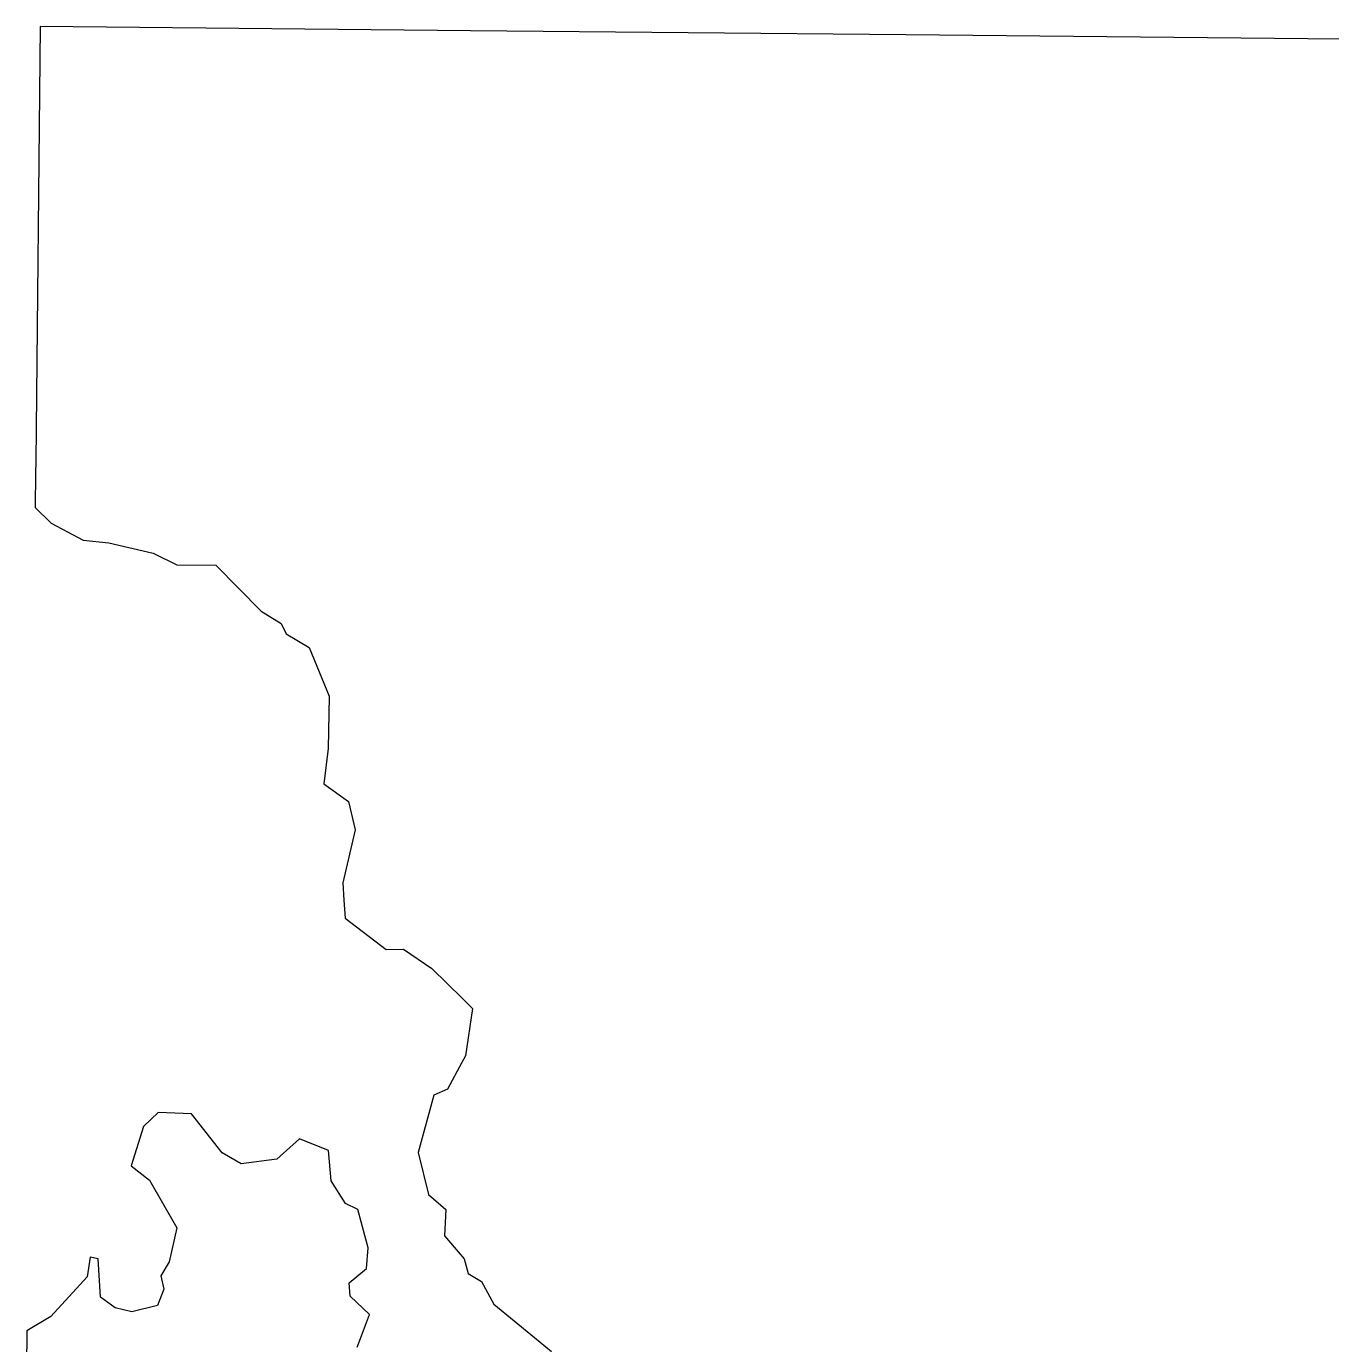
# Model space of a CAD drawing. Extents: x -12748497 to 5449789, y 79630 to 14464147.
# Drawn here: x 3112268 to 3128095, y 311959 to 327947 of the extents above; entities that cross this region are included whole.
import ezdxf

# ---------------------------------------------------------------- set-up
doc = ezdxf.new("R2010")
doc.units = 21
doc.layers.add('PLSS_TWP', color=7, linetype='Continuous')

msp = doc.modelspace()

# ---------------------------------------------------------------- linework, layer by layer
at = {"layer": 'PLSS_TWP'}
for points in [[(3128213, 327792), (3122933, 327842), (3117653, 327894), (3112434, 327947), (3112381, 322666), (3112380, 322534), (3112375, 322110), (3112568, 321923), (3112956, 321715), (3113266, 321685), (3113806, 321558), (3114092, 321418), (3114564, 321414), (3115113, 320856), (3115358, 320703), (3115418, 320579), (3115697, 320413), (3115938, 319823), (3115926, 319191), (3115875, 318760), (3116174, 318545), (3116253, 318202), (3116104, 317561), (3116119, 317348), (3116135, 317132), (3116631, 316752), (3116842, 316757), (3117183, 316521), (3117555, 316156), (3117678, 316036), (3117591, 315461), (3117548, 315382), (3117376, 315059), (3117210, 314985), (3117020, 314289), (3117146, 313779), (3117356, 313599), (3117340, 313278), (3117529, 313058), (3117577, 313002), (3117623, 312824), (3117787, 312726), (3117935, 312452), (3118431, 312045), (3118635, 311878)], [(3128213, 327792), (3122933, 327842), (3117653, 327894), (3112434, 327947), (3112381, 322666), (3112380, 322534), (3112375, 322110), (3112568, 321923), (3112956, 321715), (3113266, 321685), (3113806, 321558), (3114092, 321418), (3114564, 321414), (3115113, 320856), (3115358, 320703), (3115418, 320579), (3115697, 320413), (3115938, 319823), (3115926, 319191), (3115875, 318760), (3116174, 318545), (3116253, 318202), (3116104, 317561), (3116119, 317348), (3116135, 317132), (3116631, 316752), (3116842, 316757), (3117183, 316521), (3117555, 316156), (3117678, 316036), (3117591, 315461), (3117548, 315382), (3117376, 315059), (3117210, 314985), (3117020, 314289), (3117146, 313779), (3117356, 313599), (3117340, 313278), (3117529, 313058), (3117577, 313002), (3117623, 312824), (3117787, 312726), (3117935, 312452), (3118431, 312045), (3118635, 311878)], [(3116280, 311930), (3116331, 312066), (3116427, 312326), (3116196, 312547), (3116184, 312711), (3116391, 312881), (3116413, 313134), (3116287, 313600), (3116138, 313670), (3115962, 313944), (3115931, 314314), (3115580, 314454), (3115305, 314210), (3114874, 314152), (3114642, 314284), (3114270, 314759), (3113866, 314776), (3113687, 314606), (3113539, 314128), (3113762, 313953), (3114092, 313376), (3113998, 312965), (3113900, 312794), (3113935, 312633), (3113856, 312435), (3113546, 312356), (3113345, 312404), (3113168, 312535), (3113138, 313001), (3113042, 313022), (3113006, 312780), (3112564, 312301), (3112272, 312128), (3112272, 312107), (3112268, 311707)], [(3116280, 311930), (3116331, 312066), (3116427, 312326), (3116196, 312547), (3116184, 312711), (3116391, 312881), (3116413, 313134), (3116287, 313600), (3116138, 313670), (3115962, 313944), (3115931, 314314), (3115580, 314454), (3115305, 314210), (3114874, 314152), (3114642, 314284), (3114270, 314759), (3113866, 314776), (3113687, 314606), (3113539, 314128), (3113762, 313953), (3114092, 313376), (3113998, 312965), (3113900, 312794), (3113935, 312633), (3113856, 312435), (3113546, 312356), (3113345, 312404), (3113168, 312535), (3113138, 313001), (3113042, 313022), (3113006, 312780), (3112564, 312301), (3112272, 312128), (3112272, 312107), (3112268, 311707)]]:
    msp.add_lwpolyline(points, dxfattribs=at)

doc.saveas('drawing.dxf')
